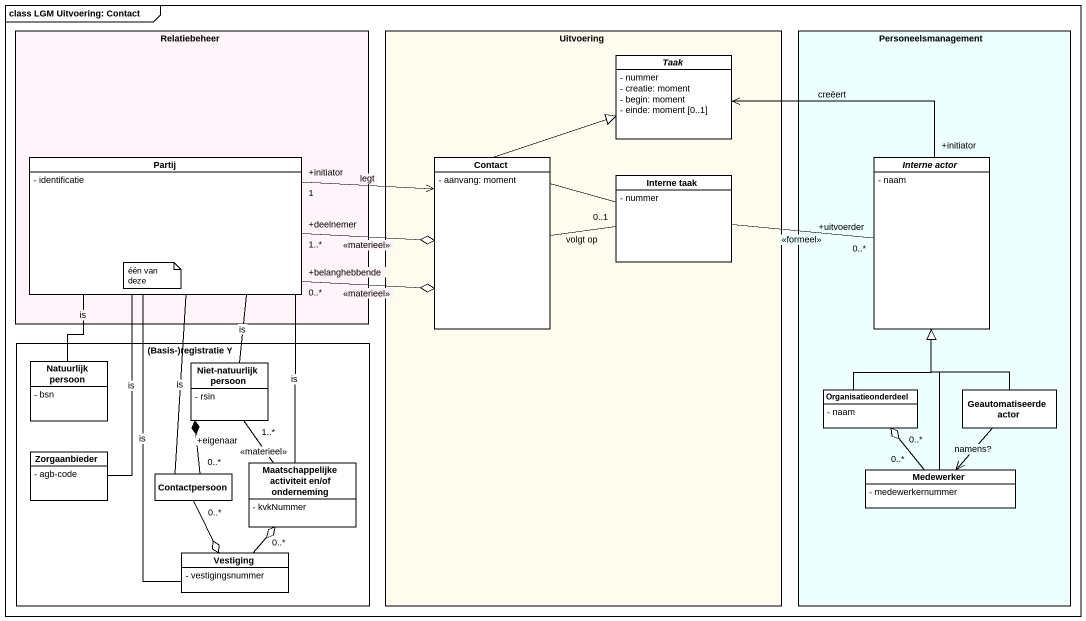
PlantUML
@startuml
mainframe class LGM Uitvoering: Contact
hide circle
hide empty members
skinparam classAttributeIconSize 0
rectangle Relatiebeheer #FEF4F9 {
  class Partij {
    - identificatie
  }
}
rectangle Uitvoering #FEFCEE {
  abstract class Taak {
    - nummer
    - creatie: moment
    - begin: moment
    - einde: moment [0..1]
  }
  class Contact {
    - aanvang: moment
  }
  class "Interne taak" as Interne_taak {
    - nummer
  }
}
rectangle Personeelsmanagement #EDFFFF {
  abstract class "Interne actor" as Interne_actor {
    - naam
  }
  class Organisatieonderdeel {
    - naam
  }
  class "Geautomatiseerde actor" as Geautomatiseerde_actor
  class Medewerker {
    - medewerkernummer
  }
}
rectangle "(Basis-)registratie Y" as Basis_registratie_Y #FFFFFF {
  class "Natuurlijk persoon" as Natuurlijk_persoon {
    - bsn
  }
  class "Niet-natuurlijk persoon" as Niet_natuurlijk_persoon {
    - rsin
  }
  class Zorgaanbieder {
    - agb-code
  }
  class Contactpersoon
  class "Maatschappelijke activiteit en/of onderneming" as Maatschappelijke_activiteit {
    - kvkNummer
  }
  class Vestiging {
    - vestigingsnummer
  }
}
Partij "+deelnemer\n1..*" -right-o Contact : <<materieel>>
Partij "+belanghebbende\n0..*" -right-o Contact : <<materieel>>
Partij "+initiator\n1" -right-> Contact : legt
Partij -- Natuurlijk_persoon : is
Partij -- Niet_natuurlijk_persoon : is
Partij -- Zorgaanbieder : is
Partij -- Contactpersoon : is
Partij -- Maatschappelijke_activiteit : is
Partij -- Vestiging : is
Interne_taak -up-|> Taak
Interne_taak "0..1" -left- Contact : volgt op
Interne_taak -right- "+uitvoerder\n0..*" Interne_actor : <<formeel>>
Interne_actor "+initiator" -left-> Taak : creëert
Niet_natuurlijk_persoon "+eigenaar\n1..*" -- Maatschappelijke_activiteit : <<materieel>>
Organisatieonderdeel -up-|> Interne_actor
Geautomatiseerde_actor -up-|> Interne_actor
Geautomatiseerde_actor --> Medewerker : namens?
Contactpersoon "0..*" -up-* Niet_natuurlijk_persoon
Contactpersoon "0..*" --o Vestiging
Medewerker -up-|> Interne_actor
Medewerker "0..*" -up-o "0..*" Organisatieonderdeel
Vestiging "0..*" -up-o Maatschappelijke_activiteit
note as N1
  één van deze
end note
@enduml
